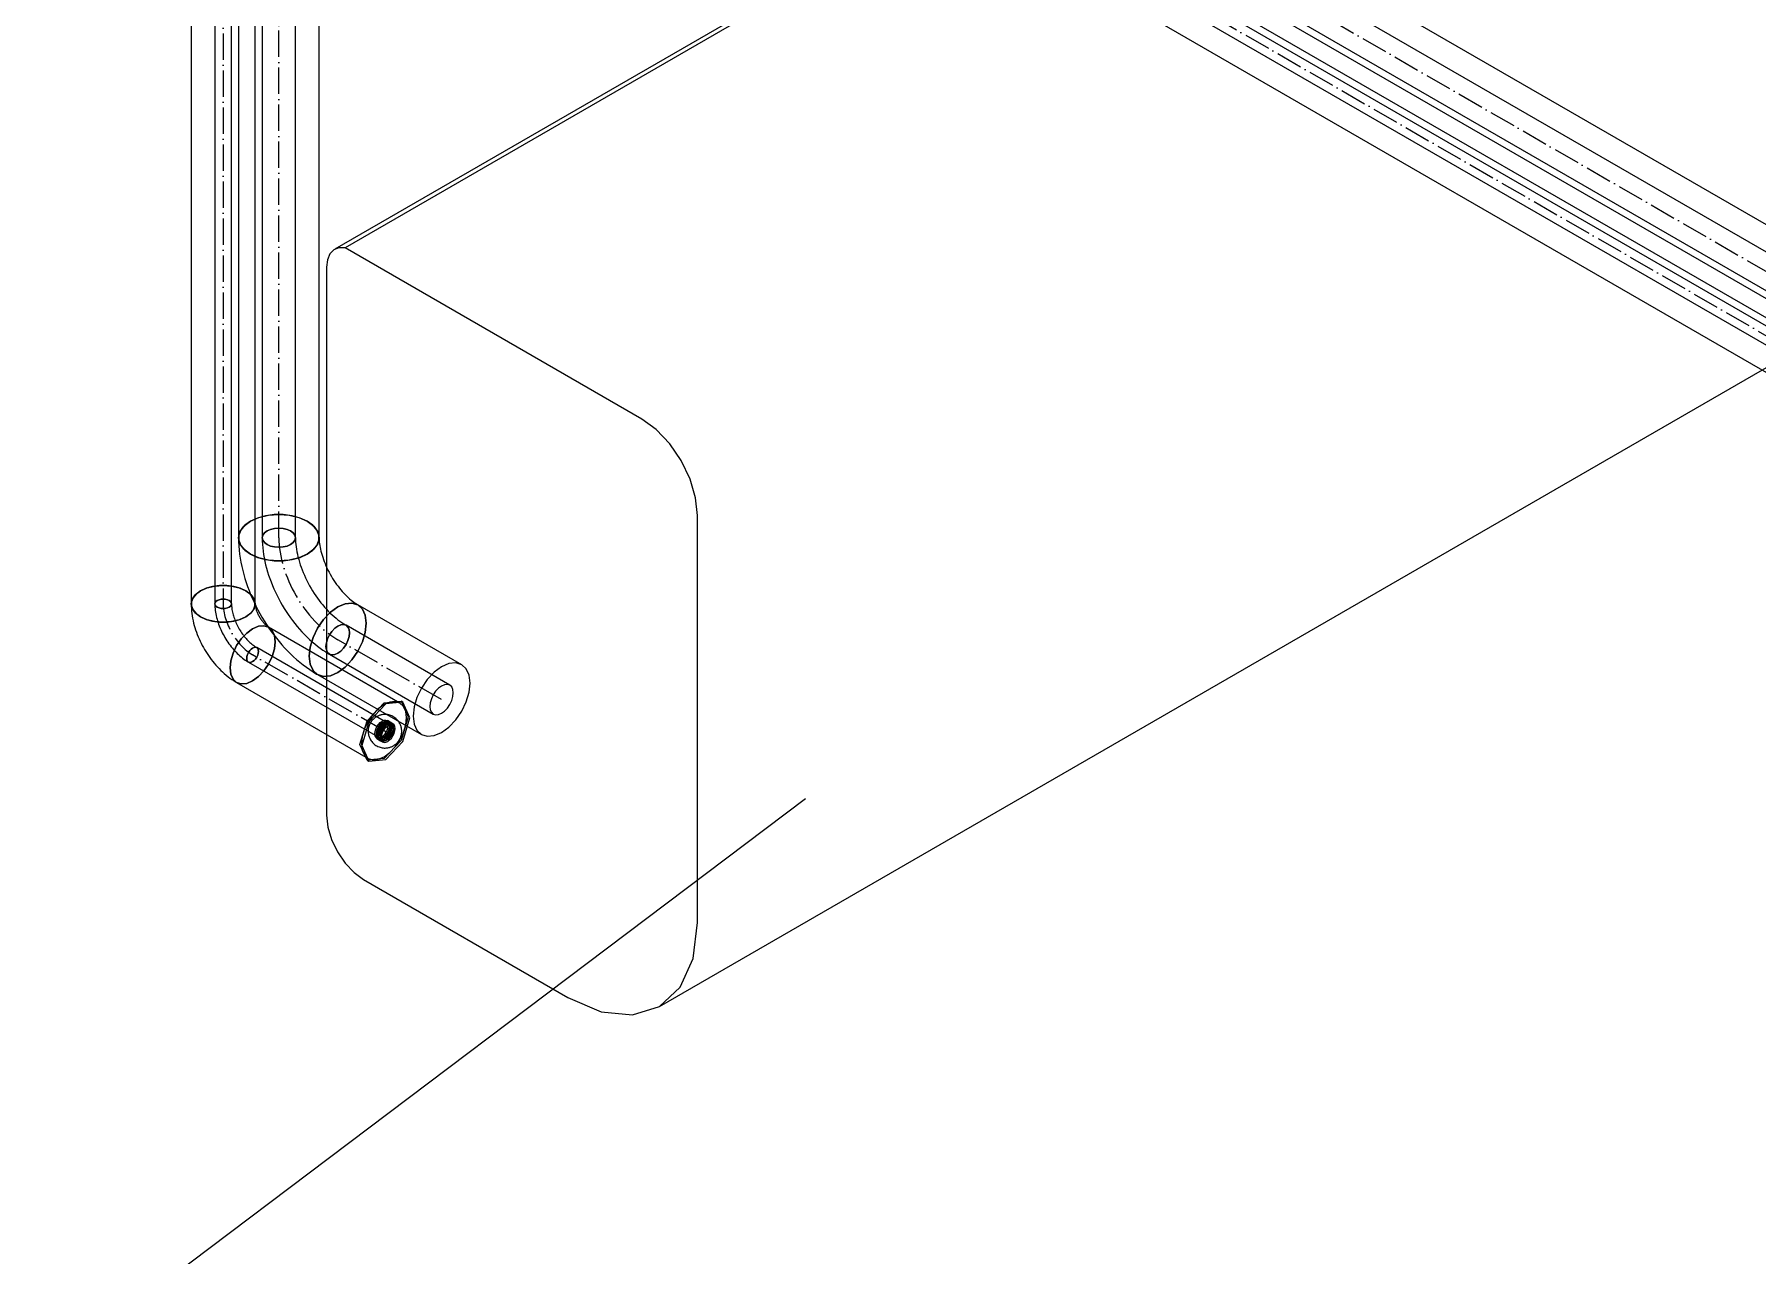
# Model space of a CAD drawing. Header units: millimetres. Extents: x -88595 to 880822, y -1054509 to -148035.
# Drawn here: x 374782 to 375439, y -313975 to -313509 of the extents above; entities that cross this region are included whole.
import ezdxf

# ---------------------------------------------------------------- set-up
doc = ezdxf.new("R2010")
doc.units = ezdxf.units.MM
doc.linetypes.add('$12$ADSK_Осевая', pattern=[14, 10, -2, 0, -2])
doc.linetypes.add('$13$ADSK_Осевая', pattern=[14, 10, -2, 0, -2])
for name, color, linetype, lineweight in [('Изоляция', 7, 'Continuous', 18), ('Марки', 7, 'Continuous', 20), ('Оборудование', 7, 'Continuous', 18), ('Трубопровод', 7, 'Continuous', 18), ('Трубопроводы', 7, 'Continuous', 18)]:
    doc.layers.add(name, color=color, linetype=linetype, lineweight=lineweight)

# ---------------------------------------------------------------- blocks, each defined once
blk = doc.blocks.new('$0$ADSK_Настенный внутренний блок кондиционера1 - 1U18TL5FRA-A-3267659-В_ОВ3_3')
at = {"layer": 'Оборудование'}
for p, q in [((12942.87, 14732.38), (12331.22, 14379.25)), ((12938.91, 14731.78), (12327.26, 14378.65)), ((12451.08, 14090.01), (13062.72, 14443.14)), ((12444.36, 14313.93), (12331.22, 14379.25)), ((12324.15, 14371.78), (12324.15, 14162.88)), ((12465.57, 14122.05), (12465.57, 14277.18)), ((12338.29, 14138.38), (12416.08, 14093.47))]:
    blk.add_line(p, q, dxfattribs=at)
for points in [[(12331.22, 14379.25, 0), (12328.89, 14379.25, 0), (12326.92, 14378.43, 0), (12325.41, 14376.84, 0), (12324.47, 14374.58, 0), (12324.15, 14371.78, 0)], [(12465.57, 14277.18, 0), (12464.85, 14283.94, 0), (12462.73, 14291.07, 0), (12459.36, 14298.09, 0), (12454.97, 14304.52, 0), (12449.85, 14309.92, 0), (12444.36, 14313.93, 0)], [(12324.15, 14162.88, 0), (12324.63, 14158.37, 0), (12326.05, 14153.62, 0), (12328.29, 14148.94, 0), (12331.22, 14144.65, 0), (12334.63, 14141.05, 0), (12338.29, 14138.38, 0)], [(12416.08, 14093.47, 0), (12428.89, 14088.02, 0), (12440.82, 14086.84, 0), (12451.08, 14090.01, 0), (12458.94, 14097.3, 0), (12463.89, 14108.23, 0), (12465.57, 14122.05, 0)]]:
    blk.add_polyline3d(points, dxfattribs=at)
blk = doc.blocks.new('$0$ADSK_МедьПайка_Отвод-гнутая труба - Отвод _гнутая труба_-V76-В_ОВ3_3')
at = {"layer": 'Трубопроводы', "color": 134, "true_color": 0x00a6a6}
for points in [[(12310.47, 14266.1, 0), (12311.47, 14266.86, 0), (12312.11, 14267.75, 0), (12312.33, 14268.7, 0), (12312.11, 14269.64, 0), (12311.47, 14270.53, 0), (12310.47, 14271.29, 0), (12309.15, 14271.87, 0), (12307.62, 14272.24, 0), (12305.98, 14272.36, 0), (12304.33, 14272.24, 0), (12302.8, 14271.87, 0), (12301.49, 14271.29, 0)], [(12301.49, 14271.29, 0), (12300.48, 14270.53, 0), (12299.84, 14269.64, 0), (12299.63, 14268.7, 0), (12299.84, 14267.75, 0), (12300.48, 14266.86, 0), (12301.49, 14266.1, 0), (12302.8, 14265.52, 0), (12304.33, 14265.15, 0), (12305.98, 14265.03, 0), (12307.62, 14265.15, 0), (12309.15, 14265.52, 0), (12310.47, 14266.1, 0)], [(12299.63, 14268.7, 0), (12299.65, 14267.43, 0), (12299.71, 14266.16, 0), (12299.82, 14264.88, 0), (12299.96, 14263.59, 0), (12300.15, 14262.29, 0), (12300.38, 14260.98, 0), (12300.65, 14259.68, 0), (12300.95, 14258.36, 0), (12301.29, 14257.05, 0), (12301.67, 14255.74, 0), (12302.08, 14254.43, 0), (12302.53, 14253.12, 0), (12303.02, 14251.82, 0), (12303.54, 14250.52, 0), (12304.09, 14249.23, 0), (12304.67, 14247.95, 0), (12305.29, 14246.68, 0), (12305.93, 14245.42, 0), (12306.61, 14244.18, 0), (12307.31, 14242.95, 0), (12308.04, 14241.73, 0), (12308.8, 14240.54, 0), (12309.59, 14239.37, 0), (12310.4, 14238.21, 0), (12311.24, 14237.09, 0), (12312.09, 14235.98, 0), (12312.98, 14234.9, 0), (12313.88, 14233.85, 0), (12314.8, 14232.83, 0), (12315.74, 14231.84, 0), (12316.7, 14230.88, 0), (12317.68, 14229.95, 0), (12318.68, 14229.05, 0), (12319.69, 14228.2, 0), (12320.72, 14227.37, 0), (12321.76, 14226.59, 0), (12322.81, 14225.85, 0), (12323.88, 14225.14, 0), (12324.96, 14224.48, 0), (12325.25, 14224.31, 0)], [(12312.33, 14268.7, 0), (12312.34, 14267.86, 0), (12312.38, 14267.01, 0), (12312.46, 14266.12, 0), (12312.56, 14265.21, 0), (12312.69, 14264.29, 0), (12312.86, 14263.34, 0), (12313.05, 14262.38, 0), (12313.28, 14261.4, 0), (12313.54, 14260.41, 0), (12313.83, 14259.41, 0), (12314.14, 14258.41, 0), (12314.49, 14257.4, 0), (12314.87, 14256.39, 0), (12315.27, 14255.37, 0), (12315.71, 14254.36, 0), (12316.17, 14253.35, 0), (12316.65, 14252.35, 0), (12317.16, 14251.35, 0), (12317.7, 14250.36, 0), (12318.26, 14249.39, 0), (12318.84, 14248.43, 0), (12319.44, 14247.48, 0), (12320.06, 14246.56, 0), (12320.7, 14245.65, 0), (12321.36, 14244.76, 0), (12322.03, 14243.9, 0), (12322.71, 14243.06, 0), (12323.41, 14242.24, 0), (12324.12, 14241.46, 0), (12324.84, 14240.7, 0), (12325.56, 14239.97, 0), (12326.3, 14239.28, 0), (12327.03, 14238.62, 0), (12327.77, 14238, 0), (12328.5, 14237.41, 0), (12329.24, 14236.85, 0), (12329.97, 14236.34, 0), (12330.69, 14235.86, 0), (12331.41, 14235.42, 0), (12331.6, 14235.31, 0)], [(12328.43, 14234.99, 0), (12327.26, 14234.15, 0), (12326.18, 14233, 0), (12325.25, 14231.64, 0), (12324.54, 14230.16, 0), (12324.09, 14228.65, 0), (12323.94, 14227.22, 0), (12324.09, 14225.96, 0), (12324.54, 14224.97, 0), (12325.25, 14224.31, 0), (12326.18, 14224.02, 0), (12327.26, 14224.13, 0), (12328.43, 14224.62, 0)], [(12328.43, 14224.62, 0), (12329.59, 14225.47, 0), (12330.67, 14226.62, 0), (12331.6, 14227.98, 0), (12332.31, 14229.46, 0), (12332.76, 14230.97, 0), (12332.92, 14232.4, 0), (12332.76, 14233.66, 0), (12332.31, 14234.65, 0), (12331.6, 14235.31, 0), (12330.67, 14235.6, 0), (12329.59, 14235.49, 0), (12328.43, 14234.99, 0)]]:
    blk.add_polyline3d(points, dxfattribs=at)
blk = doc.blocks.new('$0$ADSK_МедьПайка_Отвод-гнутая труба - Отвод _гнутая труба_-94627-В_ОВ3_3')
at = {"layer": 'Трубопроводы', "color": 190, "true_color": 0x8000ff}
for points in [[(12282.52, 14244.78, 0), (12282.01, 14244.4, 0), (12281.7, 14243.96, 0), (12281.59, 14243.49, 0), (12281.7, 14243.01, 0), (12282.01, 14242.57, 0), (12282.52, 14242.19, 0), (12283.17, 14241.9, 0), (12283.94, 14241.72, 0), (12284.76, 14241.65, 0), (12285.58, 14241.72, 0), (12286.35, 14241.9, 0), (12287.01, 14242.19, 0)], [(12281.59, 14243.49, 0), (12281.6, 14242.85, 0), (12281.63, 14242.22, 0), (12281.68, 14241.58, 0), (12281.76, 14240.93, 0), (12281.85, 14240.28, 0), (12281.96, 14239.63, 0), (12282.1, 14238.98, 0), (12282.25, 14238.32, 0), (12282.42, 14237.66, 0), (12282.61, 14237.01, 0), (12282.82, 14236.35, 0), (12283.04, 14235.7, 0), (12283.28, 14235.05, 0), (12283.54, 14234.4, 0), (12283.82, 14233.75, 0), (12284.11, 14233.11, 0), (12284.42, 14232.48, 0), (12284.74, 14231.85, 0), (12285.08, 14231.23, 0), (12285.43, 14230.61, 0), (12285.8, 14230.01, 0), (12286.18, 14229.41, 0), (12286.57, 14228.82, 0), (12286.98, 14228.25, 0), (12287.39, 14227.68, 0), (12287.82, 14227.13, 0), (12288.26, 14226.59, 0), (12288.71, 14226.06, 0), (12289.18, 14225.55, 0), (12289.65, 14225.06, 0), (12290.13, 14224.58, 0), (12290.62, 14224.11, 0), (12291.11, 14223.67, 0), (12291.62, 14223.24, 0), (12292.13, 14222.83, 0), (12292.65, 14222.43, 0), (12293.18, 14222.06, 0), (12293.71, 14221.71, 0), (12294.25, 14221.38, 0), (12294.4, 14221.29, 0)], [(12287.01, 14242.19, 0), (12287.51, 14242.57, 0), (12287.83, 14243.01, 0), (12287.94, 14243.49, 0), (12287.83, 14243.96, 0), (12287.51, 14244.4, 0), (12287.01, 14244.78, 0), (12286.35, 14245.07, 0), (12285.58, 14245.26, 0), (12284.76, 14245.32, 0), (12283.94, 14245.26, 0), (12283.17, 14245.07, 0), (12282.52, 14244.78, 0)], [(12287.94, 14243.49, 0), (12287.94, 14243.07, 0), (12287.97, 14242.64, 0), (12288, 14242.2, 0), (12288.05, 14241.75, 0), (12288.12, 14241.28, 0), (12288.2, 14240.81, 0), (12288.3, 14240.33, 0), (12288.42, 14239.84, 0), (12288.54, 14239.34, 0), (12288.69, 14238.85, 0), (12288.85, 14238.34, 0), (12289.02, 14237.84, 0), (12289.21, 14237.33, 0), (12289.41, 14236.82, 0), (12289.63, 14236.32, 0), (12289.86, 14235.81, 0), (12290.1, 14235.31, 0), (12290.36, 14234.81, 0), (12290.62, 14234.32, 0), (12290.9, 14233.83, 0), (12291.19, 14233.35, 0), (12291.49, 14232.88, 0), (12291.8, 14232.42, 0), (12292.12, 14231.96, 0), (12292.45, 14231.52, 0), (12292.79, 14231.09, 0), (12293.13, 14230.67, 0), (12293.48, 14230.26, 0), (12293.84, 14229.87, 0), (12294.19, 14229.49, 0), (12294.56, 14229.13, 0), (12294.92, 14228.78, 0), (12295.29, 14228.45, 0), (12295.66, 14228.14, 0), (12296.03, 14227.84, 0), (12296.39, 14227.56, 0), (12296.76, 14227.31, 0), (12297.12, 14227.07, 0), (12297.48, 14226.85, 0), (12297.58, 14226.79, 0)], [(12295.99, 14226.64, 0), (12295.41, 14226.21, 0), (12294.87, 14225.64, 0), (12294.4, 14224.96, 0), (12294.04, 14224.22, 0), (12293.82, 14223.46, 0), (12293.74, 14222.75, 0), (12293.82, 14222.12, 0), (12294.04, 14221.62, 0), (12294.4, 14221.29, 0), (12294.87, 14221.15, 0), (12295.41, 14221.2, 0), (12295.99, 14221.45, 0)], [(12295.99, 14221.45, 0), (12296.57, 14221.87, 0), (12297.11, 14222.45, 0), (12297.58, 14223.13, 0), (12297.93, 14223.87, 0), (12298.16, 14224.62, 0), (12298.23, 14225.34, 0), (12298.16, 14225.97, 0), (12297.93, 14226.46, 0), (12297.58, 14226.79, 0), (12297.11, 14226.94, 0), (12296.57, 14226.88, 0), (12295.99, 14226.64, 0)]]:
    blk.add_polyline3d(points, dxfattribs=at)
blk = doc.blocks.new('$0$ADSK_МедьПайка_Муфта редукционная - Муфта редукционная медная под пайку-3259995-В_ОВ3_3')
at = {"layer": 'Трубопроводы', "color": 190, "true_color": 0x8000ff}
for p, q in [((-18052.45, 13262.98), (-18053.16, 13263.39)), ((-18052.05, 13263.68), (-18052.76, 13264.08)), ((-18051.37, 13263.31), (-18052.08, 13263.7)), ((-18051.02, 13262.19), (-18051.73, 13262.6)), ((-18050.62, 13262.88), (-18051.33, 13263.29)), ((-18056.73, 13257.2), (-18056.02, 13256.79)), ((-18056.33, 13257.89), (-18055.62, 13257.48)), ((-18056.06, 13256.81), (-18055.36, 13256.38)), ((-18055.33, 13256.36), (-18054.62, 13255.95)), ((-18054.93, 13257.05), (-18054.22, 13256.65)), ((-18053.33, 13259.83), (-18054.04, 13260.23))]:
    blk.add_line(p, q, dxfattribs=at)
for points in [[(-18047.28, 13260.03, 0), (-18047.29, 13260.26, 0), (-18047.3, 13260.49, 0), (-18047.32, 13260.74, 0), (-18047.36, 13260.99, 0), (-18047.4, 13261.26, 0), (-18047.46, 13261.53, 0), (-18047.54, 13261.82, 0), (-18047.63, 13262.11, 0), (-18047.74, 13262.41, 0), (-18047.88, 13262.73, 0), (-18048.04, 13263.04, 0), (-18048.22, 13263.36, 0), (-18048.43, 13263.68, 0), (-18048.66, 13264, 0), (-18048.93, 13264.31, 0), (-18049.22, 13264.62, 0), (-18049.54, 13264.91, 0), (-18049.88, 13265.18, 0), (-18050.24, 13265.43, 0), (-18050.62, 13265.65, 0), (-18051.02, 13265.85, 0), (-18051.42, 13266.02, 0), (-18051.83, 13266.16, 0), (-18052.24, 13266.27, 0), (-18052.65, 13266.35, 0), (-18053.04, 13266.4, 0), (-18053.43, 13266.42, 0), (-18053.8, 13266.43, 0), (-18054.16, 13266.41, 0), (-18054.5, 13266.38, 0), (-18054.82, 13266.33, 0), (-18055.13, 13266.26, 0), (-18055.42, 13266.19, 0), (-18055.69, 13266.11, 0), (-18055.95, 13266.02, 0), (-18056.19, 13265.92, 0), (-18056.42, 13265.82, 0), (-18056.63, 13265.71, 0), (-18056.83, 13265.6, 0), (-18057.02, 13265.49, 0), (-18057.2, 13265.38, 0), (-18057.37, 13265.26, 0), (-18057.53, 13265.15, 0), (-18057.68, 13265.03, 0), (-18057.82, 13264.91, 0), (-18057.95, 13264.8, 0), (-18058.08, 13264.68, 0), (-18058.2, 13264.56, 0), (-18058.32, 13264.44, 0), (-18058.43, 13264.32, 0), (-18058.54, 13264.2, 0), (-18058.64, 13264.08, 0), (-18058.73, 13263.96, 0), (-18058.82, 13263.84, 0), (-18058.91, 13263.72, 0), (-18059, 13263.6, 0), (-18059.08, 13263.47, 0), (-18059.16, 13263.35, 0), (-18059.23, 13263.22, 0), (-18059.31, 13263.09, 0), (-18059.37, 13262.96, 0), (-18059.44, 13262.82, 0), (-18059.5, 13262.69, 0), (-18059.57, 13262.55, 0), (-18059.62, 13262.41, 0), (-18059.68, 13262.27, 0), (-18059.73, 13262.12, 0), (-18059.78, 13261.97, 0), (-18059.83, 13261.81, 0), (-18059.88, 13261.65, 0), (-18059.92, 13261.48, 0), (-18059.95, 13261.31, 0), (-18059.99, 13261.14, 0), (-18060.02, 13260.95, 0), (-18060.04, 13260.76, 0), (-18060.06, 13260.57, 0), (-18060.07, 13260.36, 0), (-18060.08, 13260.15, 0), (-18060.08, 13260.03, 0)], [(-18057.55, 13259.02, 0), (-18057.46, 13259.91, 0), (-18057.18, 13260.86, 0), (-18056.73, 13261.79, 0), (-18056.15, 13262.64, 0), (-18055.47, 13263.36, 0), (-18054.74, 13263.89, 0), (-18054.02, 13264.2, 0), (-18053.34, 13264.26, 0), (-18052.76, 13264.08, 0), (-18052.31, 13263.67, 0), (-18052.03, 13263.05, 0), (-18051.93, 13262.27, 0)], [(-18051.93, 13262.27, 0), (-18052.03, 13261.37, 0), (-18052.31, 13260.42, 0), (-18052.76, 13259.49, 0), (-18053.34, 13258.64, 0), (-18054.02, 13257.93, 0), (-18054.74, 13257.4, 0), (-18055.47, 13257.09, 0), (-18056.15, 13257.02, 0), (-18056.73, 13257.2, 0), (-18057.18, 13257.61, 0), (-18057.46, 13258.23, 0), (-18057.55, 13259.02, 0)], [(-18052.5, 13261.94, 0), (-18052.58, 13262.57, 0), (-18052.8, 13263.06, 0), (-18053.16, 13263.39, 0), (-18053.62, 13263.54, 0), (-18054.16, 13263.48, 0), (-18054.74, 13263.23, 0), (-18055.33, 13262.81, 0), (-18055.87, 13262.24, 0), (-18056.33, 13261.56, 0), (-18056.69, 13260.82, 0), (-18056.91, 13260.06, 0), (-18056.99, 13259.35, 0)], [(-18056.99, 13259.35, 0), (-18056.91, 13258.72, 0), (-18056.69, 13258.22, 0), (-18056.33, 13257.89, 0), (-18055.87, 13257.75, 0), (-18055.33, 13257.8, 0), (-18054.74, 13258.05, 0), (-18054.16, 13258.47, 0), (-18053.62, 13259.05, 0), (-18053.16, 13259.73, 0), (-18052.8, 13260.47, 0), (-18052.58, 13261.22, 0), (-18052.5, 13261.94, 0)], [(-18056.85, 13258.61, 0), (-18056.75, 13259.51, 0), (-18056.47, 13260.45, 0), (-18056.02, 13261.38, 0), (-18055.44, 13262.23, 0), (-18054.76, 13262.95, 0), (-18054.04, 13263.48, 0), (-18053.31, 13263.79, 0), (-18052.63, 13263.86, 0), (-18052.05, 13263.68, 0), (-18051.6, 13263.26, 0), (-18051.32, 13262.64, 0), (-18051.23, 13261.86, 0)], [(-18051.23, 13261.86, 0), (-18051.32, 13262.64, 0), (-18051.6, 13263.26, 0), (-18052.05, 13263.68, 0), (-18052.63, 13263.86, 0), (-18053.31, 13263.79, 0), (-18054.04, 13263.48, 0), (-18054.76, 13262.95, 0), (-18055.44, 13262.23, 0), (-18056.02, 13261.38, 0), (-18056.47, 13260.45, 0), (-18056.75, 13259.51, 0), (-18056.85, 13258.61, 0)], [(-18051.23, 13261.86, 0), (-18051.32, 13260.96, 0), (-18051.6, 13260.02, 0), (-18052.05, 13259.09, 0), (-18052.63, 13258.23, 0), (-18053.31, 13257.52, 0), (-18054.04, 13256.99, 0), (-18054.76, 13256.68, 0), (-18055.44, 13256.61, 0), (-18056.02, 13256.79, 0), (-18056.47, 13257.21, 0), (-18056.75, 13257.83, 0), (-18056.85, 13258.61, 0)], [(-18056.85, 13258.61, 0), (-18056.75, 13257.83, 0), (-18056.47, 13257.21, 0), (-18056.02, 13256.79, 0), (-18055.44, 13256.61, 0), (-18054.76, 13256.68, 0), (-18054.04, 13256.99, 0), (-18053.31, 13257.52, 0), (-18052.63, 13258.23, 0), (-18052.05, 13259.09, 0), (-18051.6, 13260.02, 0), (-18051.32, 13260.96, 0), (-18051.23, 13261.86, 0)], [(-18056.28, 13258.94, 0), (-18056.21, 13259.65, 0), (-18055.98, 13260.41, 0), (-18055.62, 13261.15, 0), (-18055.16, 13261.83, 0), (-18054.62, 13262.4, 0), (-18054.04, 13262.83, 0), (-18053.46, 13263.07, 0), (-18052.91, 13263.13, 0), (-18052.45, 13262.98, 0), (-18052.09, 13262.65, 0), (-18051.87, 13262.16, 0), (-18051.79, 13261.53, 0)], [(-18051.79, 13261.53, 0), (-18051.87, 13260.82, 0), (-18052.09, 13260.06, 0), (-18052.45, 13259.32, 0), (-18052.91, 13258.64, 0), (-18053.46, 13258.07, 0), (-18054.04, 13257.64, 0), (-18054.62, 13257.39, 0), (-18055.16, 13257.34, 0), (-18055.62, 13257.48, 0), (-18055.98, 13257.82, 0), (-18056.21, 13258.31, 0), (-18056.28, 13258.94, 0)], [(-18050.5, 13261.46, 0), (-18050.6, 13262.25, 0), (-18050.88, 13262.87, 0), (-18051.33, 13263.29, 0), (-18051.92, 13263.47, 0), (-18052.6, 13263.4, 0), (-18053.33, 13263.09, 0), (-18054.06, 13262.56, 0), (-18054.74, 13261.84, 0), (-18055.33, 13260.98, 0), (-18055.78, 13260.04, 0), (-18056.06, 13259.09, 0), (-18056.16, 13258.19, 0)], [(-18056.16, 13258.19, 0), (-18056.06, 13259.09, 0), (-18055.78, 13260.04, 0), (-18055.33, 13260.98, 0), (-18054.74, 13261.84, 0), (-18054.06, 13262.56, 0), (-18053.33, 13263.09, 0), (-18052.6, 13263.4, 0), (-18051.92, 13263.47, 0), (-18051.33, 13263.29, 0), (-18050.88, 13262.87, 0), (-18050.6, 13262.25, 0), (-18050.5, 13261.46, 0)], [(-18056.16, 13258.19, 0), (-18056.06, 13257.4, 0), (-18055.78, 13256.78, 0), (-18055.33, 13256.36, 0), (-18054.74, 13256.18, 0), (-18054.06, 13256.25, 0), (-18053.33, 13256.56, 0), (-18052.6, 13257.09, 0), (-18051.92, 13257.81, 0), (-18051.33, 13258.67, 0), (-18050.88, 13259.61, 0), (-18050.6, 13260.56, 0), (-18050.5, 13261.46, 0)], [(-18050.5, 13261.46, 0), (-18050.6, 13260.56, 0), (-18050.88, 13259.61, 0), (-18051.33, 13258.67, 0), (-18051.92, 13257.81, 0), (-18052.6, 13257.09, 0), (-18053.33, 13256.56, 0), (-18054.06, 13256.25, 0), (-18054.74, 13256.18, 0), (-18055.33, 13256.36, 0), (-18055.78, 13256.78, 0), (-18056.06, 13257.4, 0), (-18056.16, 13258.19, 0)], [(-18051.07, 13261.13, 0), (-18051.14, 13261.76, 0), (-18051.37, 13262.26, 0), (-18051.73, 13262.6, 0), (-18052.2, 13262.74, 0), (-18052.74, 13262.69, 0), (-18053.33, 13262.44, 0), (-18053.92, 13262.01, 0), (-18054.46, 13261.44, 0), (-18054.93, 13260.75, 0), (-18055.29, 13260, 0), (-18055.52, 13259.24, 0), (-18055.59, 13258.52, 0)], [(-18055.59, 13258.52, 0), (-18055.52, 13257.89, 0), (-18055.29, 13257.39, 0), (-18054.93, 13257.05, 0), (-18054.46, 13256.91, 0), (-18053.92, 13256.96, 0), (-18053.33, 13257.21, 0), (-18052.74, 13257.64, 0), (-18052.2, 13258.22, 0), (-18051.73, 13258.9, 0), (-18051.37, 13259.65, 0), (-18051.14, 13260.41, 0), (-18051.07, 13261.13, 0)], [(-18049.79, 13261.05, 0), (-18049.89, 13261.84, 0), (-18050.17, 13262.46, 0), (-18050.62, 13262.88, 0), (-18051.21, 13263.06, 0), (-18051.89, 13262.99, 0), (-18052.62, 13262.68, 0), (-18053.35, 13262.15, 0), (-18054.04, 13261.43, 0), (-18054.62, 13260.57, 0), (-18055.07, 13259.64, 0), (-18055.35, 13258.69, 0), (-18055.45, 13257.78, 0)], [(-18055.45, 13257.78, 0), (-18055.35, 13256.99, 0), (-18055.07, 13256.37, 0), (-18054.62, 13255.95, 0), (-18054.04, 13255.77, 0), (-18053.35, 13255.84, 0), (-18052.62, 13256.15, 0), (-18051.89, 13256.69, 0), (-18051.21, 13257.41, 0), (-18050.62, 13258.26, 0), (-18050.17, 13259.2, 0), (-18049.89, 13260.15, 0), (-18049.79, 13261.05, 0)], [(-18054.89, 13258.11, 0), (-18054.81, 13258.83, 0), (-18054.58, 13259.59, 0), (-18054.22, 13260.34, 0), (-18053.75, 13261.03, 0), (-18053.21, 13261.6, 0), (-18052.62, 13262.03, 0), (-18052.04, 13262.28, 0), (-18051.49, 13262.33, 0), (-18051.02, 13262.19, 0), (-18050.66, 13261.86, 0), (-18050.44, 13261.36, 0), (-18050.36, 13260.72, 0)], [(-18060.08, 13260.03, 0), (-18060.08, 13259.8, 0), (-18060.07, 13259.57, 0), (-18060.04, 13259.32, 0), (-18060.01, 13259.07, 0), (-18059.96, 13258.8, 0), (-18059.9, 13258.53, 0), (-18059.83, 13258.24, 0), (-18059.74, 13257.95, 0), (-18059.62, 13257.65, 0), (-18059.49, 13257.33, 0), (-18059.33, 13257.02, 0), (-18059.15, 13256.7, 0), (-18058.94, 13256.38, 0), (-18058.7, 13256.06, 0), (-18058.44, 13255.75, 0), (-18058.15, 13255.44, 0), (-18057.83, 13255.15, 0), (-18057.49, 13254.88, 0), (-18057.12, 13254.63, 0), (-18056.74, 13254.41, 0), (-18056.35, 13254.21, 0), (-18055.94, 13254.04, 0), (-18055.53, 13253.9, 0), (-18055.12, 13253.79, 0), (-18054.72, 13253.71, 0), (-18054.32, 13253.66, 0), (-18053.94, 13253.63, 0), (-18053.57, 13253.63, 0), (-18053.21, 13253.65, 0), (-18052.87, 13253.68, 0), (-18052.54, 13253.73, 0), (-18052.24, 13253.8, 0), (-18051.95, 13253.87, 0), (-18051.68, 13253.95, 0), (-18051.42, 13254.04, 0), (-18051.18, 13254.14, 0), (-18050.95, 13254.24, 0), (-18050.74, 13254.35, 0), (-18050.54, 13254.46, 0), (-18050.35, 13254.57, 0), (-18050.17, 13254.68, 0), (-18050, 13254.8, 0), (-18049.84, 13254.91, 0), (-18049.69, 13255.03, 0), (-18049.55, 13255.15, 0), (-18049.41, 13255.26, 0), (-18049.28, 13255.38, 0), (-18049.16, 13255.5, 0), (-18049.05, 13255.62, 0), (-18048.94, 13255.74, 0), (-18048.83, 13255.86, 0), (-18048.73, 13255.98, 0), (-18048.63, 13256.1, 0), (-18048.54, 13256.22, 0), (-18048.45, 13256.34, 0), (-18048.37, 13256.46, 0), (-18048.29, 13256.59, 0), (-18048.21, 13256.71, 0), (-18048.13, 13256.84, 0), (-18048.06, 13256.97, 0), (-18047.99, 13257.1, 0), (-18047.93, 13257.24, 0), (-18047.86, 13257.37, 0), (-18047.8, 13257.51, 0), (-18047.74, 13257.65, 0), (-18047.69, 13257.79, 0), (-18047.63, 13257.94, 0), (-18047.58, 13258.09, 0), (-18047.54, 13258.25, 0), (-18047.49, 13258.41, 0), (-18047.45, 13258.58, 0), (-18047.41, 13258.75, 0), (-18047.38, 13258.92, 0), (-18047.35, 13259.11, 0), (-18047.33, 13259.3, 0), (-18047.31, 13259.49, 0), (-18047.29, 13259.7, 0), (-18047.28, 13259.91, 0), (-18047.28, 13260.03, 0)], [(-18050.36, 13260.72, 0), (-18050.44, 13260, 0), (-18050.66, 13259.24, 0), (-18051.02, 13258.49, 0), (-18051.49, 13257.81, 0), (-18052.04, 13257.23, 0), (-18052.62, 13256.8, 0), (-18053.21, 13256.56, 0), (-18053.75, 13256.5, 0), (-18054.22, 13256.65, 0), (-18054.58, 13256.98, 0), (-18054.81, 13257.48, 0), (-18054.89, 13258.11, 0)]]:
    blk.add_polyline3d(points, dxfattribs=at)

msp = doc.modelspace()

# ---------------------------------------------------------------- linework, layer by layer
at = {"layer": 'Изоляция', "color": 134, "true_color": 0x00a6a6}
for p, q in [((377163.78, -314575.45), (374905.56, -313271.67)), ((374860.09, -313297.92), (374860.09, -313700.87)), ((374890.21, -313298.26), (377148.43, -314602.04)), ((374890.79, -313700.87), (374890.79, -313297.92)), ((374945.13, -313749.3), (374905.56, -313726.46)), ((374890.21, -313753.04), (374929.78, -313775.89))]:
    msp.add_line(p, q, dxfattribs=at)
at = {"layer": 'Изоляция', "color": 190, "true_color": 0x8000ff}
for p, q in [((377237.75, -314646.32), (374871.54, -313280.19)), ((374842.05, -313297.21), (374842.05, -313726.07)), ((374866.4, -313726.07), (374866.4, -313297.21)), ((374859.36, -313301.27), (377225.58, -314667.41)), ((374921.62, -313763.89), (374871.54, -313734.97)), ((374859.36, -313756.06), (374909.45, -313784.98)), ((374922.73, -313763.61), (374922.02, -313763.2)), ((374909.05, -313785.67), (374909.75, -313786.08))]:
    msp.add_line(p, q, dxfattribs=at)
at = {"layer": 'Изоляция', "color": 134, "true_color": 0x00a6a6}
for points in [[(374864.58, -313694.6, 0), (374867.76, -313693.19, 0), (374871.46, -313692.3, 0), (374875.44, -313692, 0), (374879.41, -313692.3, 0), (374883.11, -313693.19, 0), (374886.29, -313694.6, 0)], [(374886.29, -313694.6, 0), (374883.6, -313693.36, 0), (374880.5, -313692.5, 0), (374877.15, -313692.06, 0), (374873.72, -313692.06, 0), (374870.36, -313692.5, 0), (374867.27, -313693.36, 0), (374864.58, -313694.6, 0)], [(374864.58, -313707.13, 0), (374862.14, -313705.3, 0), (374860.61, -313703.16, 0), (374860.09, -313700.87, 0), (374860.61, -313698.57, 0), (374862.14, -313696.43, 0), (374864.58, -313694.6, 0)], [(374864.58, -313694.6, 0), (374862.44, -313696.15, 0), (374860.95, -313697.94, 0), (374860.18, -313699.87, 0), (374860.18, -313701.86, 0), (374860.95, -313703.79, 0), (374862.44, -313705.58, 0), (374864.58, -313707.13, 0)], [(374886.29, -313694.6, 0), (374888.73, -313696.43, 0), (374890.26, -313698.57, 0), (374890.79, -313700.87, 0), (374890.26, -313703.16, 0), (374888.73, -313705.3, 0), (374886.29, -313707.13, 0)], [(374886.29, -313707.13, 0), (374888.44, -313705.58, 0), (374889.93, -313703.79, 0), (374890.69, -313701.86, 0), (374890.69, -313699.87, 0), (374889.92, -313697.94, 0), (374888.43, -313696.15, 0), (374886.29, -313694.6, 0)], [(374860.09, -313700.87, 0), (374860.11, -313702.43, 0), (374860.19, -313704, 0), (374860.32, -313705.57, 0), (374860.5, -313707.13, 0), (374860.73, -313708.69, 0), (374861, -313710.25, 0), (374861.31, -313711.8, 0), (374861.67, -313713.35, 0), (374862.07, -313714.89, 0), (374862.52, -313716.42, 0), (374863, -313717.95, 0), (374863.52, -313719.47, 0), (374864.08, -313720.98, 0), (374864.68, -313722.48, 0), (374865.32, -313723.97, 0), (374865.99, -313725.44, 0), (374866.69, -313726.9, 0), (374867.44, -313728.34, 0), (374868.21, -313729.77, 0), (374869.02, -313731.18, 0), (374869.86, -313732.57, 0), (374870.73, -313733.94, 0), (374871.63, -313735.29, 0), (374872.56, -313736.61, 0), (374873.53, -313737.91, 0), (374874.52, -313739.19, 0), (374875.54, -313740.44, 0), (374876.58, -313741.66, 0), (374877.66, -313742.85, 0), (374878.76, -313744, 0), (374879.89, -313745.13, 0), (374881.04, -313746.23, 0), (374882.22, -313747.29, 0), (374883.43, -313748.31, 0), (374884.66, -313749.29, 0), (374885.92, -313750.24, 0), (374887.2, -313751.15, 0), (374888.51, -313752.01, 0), (374889.85, -313752.83, 0), (374890.21, -313753.04, 0)], [(374890.79, -313700.87, 0), (374890.8, -313701.39, 0), (374890.82, -313701.96, 0), (374890.87, -313702.56, 0), (374890.95, -313703.19, 0), (374891.04, -313703.86, 0), (374891.16, -313704.55, 0), (374891.31, -313705.27, 0), (374891.48, -313706.01, 0), (374891.68, -313706.77, 0), (374891.9, -313707.54, 0), (374892.15, -313708.33, 0), (374892.43, -313709.13, 0), (374892.73, -313709.94, 0), (374893.05, -313710.75, 0), (374893.4, -313711.57, 0), (374893.77, -313712.38, 0), (374894.17, -313713.2, 0), (374894.58, -313714.01, 0), (374895.02, -313714.81, 0), (374895.47, -313715.61, 0), (374895.95, -313716.39, 0), (374896.44, -313717.16, 0), (374896.94, -313717.91, 0), (374897.46, -313718.65, 0), (374897.99, -313719.36, 0), (374898.53, -313720.06, 0), (374899.08, -313720.73, 0), (374899.63, -313721.37, 0), (374900.19, -313721.99, 0), (374900.75, -313722.58, 0), (374901.31, -313723.14, 0), (374901.86, -313723.67, 0), (374902.41, -313724.16, 0), (374902.95, -313724.62, 0), (374903.49, -313725.05, 0), (374904, -313725.44, 0), (374904.51, -313725.79, 0), (374904.99, -313726.11, 0), (374905.44, -313726.39, 0), (374905.56, -313726.46, 0)], [(374886.29, -313707.13, 0), (374883.11, -313708.54, 0), (374879.41, -313709.43, 0), (374875.44, -313709.73, 0), (374871.46, -313709.43, 0), (374867.76, -313708.54, 0), (374864.58, -313707.13, 0)], [(374864.58, -313707.13, 0), (374867.27, -313708.37, 0), (374870.37, -313709.23, 0), (374873.72, -313709.67, 0), (374877.16, -313709.67, 0), (374880.51, -313709.23, 0), (374883.61, -313708.37, 0), (374886.29, -313707.13, 0)], [(374897.89, -313727.22, 0), (374900.7, -313726.02, 0), (374903.31, -313725.76, 0), (374905.56, -313726.46, 0), (374907.29, -313728.06, 0), (374908.37, -313730.45, 0), (374908.74, -313733.48, 0)], [(374908.74, -313733.48, 0), (374908.37, -313730.45, 0), (374907.29, -313728.06, 0), (374905.56, -313726.46, 0), (374903.31, -313725.76, 0), (374900.7, -313726.02, 0), (374897.89, -313727.22, 0)], [(374887.03, -313746.02, 0), (374887.4, -313742.56, 0), (374888.49, -313738.91, 0), (374890.21, -313735.32, 0), (374892.46, -313732.03, 0), (374895.08, -313729.27, 0), (374897.89, -313727.22, 0)], [(374897.89, -313727.22, 0), (374895.08, -313729.27, 0), (374892.46, -313732.03, 0), (374890.21, -313735.32, 0), (374888.49, -313738.91, 0), (374887.4, -313742.56, 0), (374887.03, -313746.02, 0)], [(374908.74, -313733.48, 0), (374908.37, -313736.94, 0), (374907.29, -313740.59, 0), (374905.56, -313744.18, 0), (374903.31, -313747.47, 0), (374900.7, -313750.24, 0), (374897.89, -313752.28, 0)], [(374897.89, -313752.28, 0), (374900.7, -313750.24, 0), (374903.31, -313747.47, 0), (374905.56, -313744.18, 0), (374907.29, -313740.59, 0), (374908.37, -313736.94, 0), (374908.74, -313733.48, 0)], [(374897.89, -313752.28, 0), (374895.08, -313753.48, 0), (374892.46, -313753.74, 0), (374890.21, -313753.04, 0), (374888.49, -313751.44, 0), (374887.4, -313749.05, 0), (374887.03, -313746.02, 0)], [(374887.03, -313746.02, 0), (374887.4, -313749.05, 0), (374888.49, -313751.44, 0), (374890.21, -313753.04, 0), (374892.46, -313753.74, 0), (374895.08, -313753.48, 0), (374897.89, -313752.28, 0)], [(374937.45, -313750.06, 0), (374934.65, -313752.11, 0), (374932.03, -313754.87, 0), (374929.78, -313758.16, 0), (374928.05, -313761.76, 0), (374926.97, -313765.4, 0), (374926.6, -313768.86, 0)], [(374948.31, -313756.33, 0), (374947.94, -313753.3, 0), (374946.85, -313750.9, 0), (374945.13, -313749.3, 0), (374942.88, -313748.61, 0), (374940.26, -313748.87, 0), (374937.45, -313750.06, 0)], [(374937.45, -313775.13, 0), (374940.26, -313773.08, 0), (374942.88, -313770.32, 0), (374945.13, -313767.03, 0), (374946.85, -313763.43, 0), (374947.94, -313759.79, 0), (374948.31, -313756.33, 0)], [(374926.6, -313768.86, 0), (374926.97, -313771.89, 0), (374928.05, -313774.29, 0), (374929.78, -313775.89, 0), (374932.03, -313776.58, 0), (374934.65, -313776.32, 0), (374937.45, -313775.13, 0)]]:
    msp.add_polyline3d(points, dxfattribs=at)
at = {"layer": 'Изоляция', "color": 190, "true_color": 0x8000ff}
for points in [[(374845.61, -313721.1, 0), (374848.14, -313719.99, 0), (374851.07, -313719.28, 0), (374854.22, -313719.05, 0), (374857.38, -313719.28, 0), (374860.31, -313719.99, 0), (374862.83, -313721.1, 0)], [(374862.83, -313721.1, 0), (374860.7, -313720.12, 0), (374858.24, -313719.44, 0), (374855.58, -313719.09, 0), (374852.86, -313719.09, 0), (374850.2, -313719.44, 0), (374847.75, -313720.12, 0), (374845.61, -313721.1, 0)], [(374845.61, -313731.05, 0), (374843.68, -313729.59, 0), (374842.46, -313727.89, 0), (374842.05, -313726.07, 0), (374842.46, -313724.26, 0), (374843.68, -313722.56, 0), (374845.61, -313721.1, 0)], [(374842.05, -313726.07, 0), (374842.06, -313727.01, 0), (374842.11, -313727.94, 0), (374842.19, -313728.87, 0), (374842.29, -313729.78, 0), (374842.42, -313730.7, 0), (374842.58, -313731.6, 0), (374842.76, -313732.5, 0), (374842.97, -313733.39, 0), (374843.2, -313734.28, 0), (374843.46, -313735.16, 0), (374843.73, -313736.03, 0), (374844.03, -313736.89, 0), (374844.35, -313737.75, 0), (374844.69, -313738.6, 0), (374845.05, -313739.44, 0), (374845.43, -313740.28, 0), (374845.83, -313741.1, 0), (374846.24, -313741.91, 0), (374846.68, -313742.72, 0), (374847.14, -313743.51, 0), (374847.61, -313744.3, 0), (374848.1, -313745.07, 0), (374848.61, -313745.83, 0), (374849.14, -313746.58, 0), (374849.68, -313747.32, 0), (374850.24, -313748.04, 0), (374850.82, -313748.75, 0), (374851.42, -313749.44, 0), (374852.03, -313750.12, 0), (374852.66, -313750.78, 0), (374853.31, -313751.43, 0), (374853.97, -313752.06, 0), (374854.66, -313752.67, 0), (374855.36, -313753.27, 0), (374856.07, -313753.84, 0), (374856.81, -313754.4, 0), (374857.57, -313754.93, 0), (374858.35, -313755.44, 0), (374859.14, -313755.93, 0), (374859.36, -313756.06, 0)], [(374845.61, -313721.1, 0), (374843.91, -313722.34, 0), (374842.73, -313723.75, 0), (374842.13, -313725.29, 0), (374842.13, -313726.86, 0), (374842.73, -313728.4, 0), (374843.92, -313729.82, 0), (374845.61, -313731.05, 0)], [(374862.83, -313721.1, 0), (374864.77, -313722.56, 0), (374865.98, -313724.26, 0), (374866.4, -313726.07, 0), (374865.98, -313727.89, 0), (374864.77, -313729.59, 0), (374862.83, -313731.05, 0)], [(374862.83, -313731.05, 0), (374864.53, -313729.81, 0), (374865.72, -313728.4, 0), (374866.32, -313726.86, 0), (374866.32, -313725.29, 0), (374865.72, -313723.75, 0), (374864.53, -313722.33, 0), (374862.83, -313721.1, 0)], [(374866.4, -313726.07, 0), (374866.4, -313726.18, 0), (374866.41, -313726.32, 0), (374866.42, -313726.48, 0), (374866.44, -313726.66, 0), (374866.47, -313726.86, 0), (374866.51, -313727.08, 0), (374866.56, -313727.32, 0), (374866.62, -313727.57, 0), (374866.68, -313727.84, 0), (374866.76, -313728.11, 0), (374866.85, -313728.4, 0), (374866.96, -313728.69, 0), (374867.07, -313728.99, 0), (374867.19, -313729.3, 0), (374867.32, -313729.61, 0), (374867.46, -313729.92, 0), (374867.62, -313730.23, 0), (374867.78, -313730.55, 0), (374867.94, -313730.86, 0), (374868.12, -313731.16, 0), (374868.3, -313731.46, 0), (374868.49, -313731.76, 0), (374868.69, -313732.05, 0), (374868.88, -313732.33, 0), (374869.09, -313732.6, 0), (374869.29, -313732.87, 0), (374869.49, -313733.12, 0), (374869.7, -313733.36, 0), (374869.9, -313733.58, 0), (374870.1, -313733.79, 0), (374870.3, -313733.99, 0), (374870.49, -313734.17, 0), (374870.67, -313734.33, 0), (374870.85, -313734.48, 0), (374871.01, -313734.61, 0), (374871.16, -313734.72, 0), (374871.29, -313734.82, 0), (374871.41, -313734.9, 0), (374871.51, -313734.96, 0), (374871.54, -313734.97, 0)], [(374862.83, -313731.05, 0), (374860.31, -313732.16, 0), (374857.38, -313732.86, 0), (374854.22, -313733.1, 0), (374851.07, -313732.86, 0), (374848.14, -313732.16, 0), (374845.61, -313731.05, 0)], [(374845.61, -313731.05, 0), (374847.75, -313732.03, 0), (374850.2, -313732.71, 0), (374852.86, -313733.06, 0), (374855.59, -313733.06, 0), (374858.25, -313732.71, 0), (374860.7, -313732.03, 0), (374862.83, -313731.05, 0)], [(374856.84, -313750.49, 0), (374857.13, -313747.75, 0), (374857.99, -313744.85, 0), (374859.36, -313742, 0), (374861.14, -313739.39, 0), (374863.22, -313737.2, 0), (374865.45, -313735.58, 0)], [(374865.45, -313735.58, 0), (374863.22, -313737.2, 0), (374861.14, -313739.39, 0), (374859.36, -313742, 0), (374857.99, -313744.85, 0), (374857.13, -313747.75, 0), (374856.84, -313750.49, 0)], [(374865.45, -313735.58, 0), (374867.68, -313734.63, 0), (374869.75, -313734.42, 0), (374871.54, -313734.97, 0), (374872.9, -313736.24, 0), (374873.76, -313738.14, 0), (374874.06, -313740.55, 0)], [(374874.06, -313740.55, 0), (374873.76, -313738.14, 0), (374872.9, -313736.24, 0), (374871.54, -313734.97, 0), (374869.75, -313734.42, 0), (374867.68, -313734.63, 0), (374865.45, -313735.58, 0)], [(374874.06, -313740.55, 0), (374873.76, -313743.29, 0), (374872.9, -313746.18, 0), (374871.54, -313749.03, 0), (374869.75, -313751.64, 0), (374867.68, -313753.83, 0), (374865.45, -313755.46, 0)], [(374865.45, -313755.46, 0), (374867.68, -313753.83, 0), (374869.75, -313751.64, 0), (374871.54, -313749.03, 0), (374872.9, -313746.18, 0), (374873.76, -313743.29, 0), (374874.06, -313740.55, 0)], [(374865.45, -313755.46, 0), (374863.22, -313756.41, 0), (374861.14, -313756.61, 0), (374859.36, -313756.06, 0), (374857.99, -313754.79, 0), (374857.13, -313752.89, 0), (374856.84, -313750.49, 0)], [(374856.84, -313750.49, 0), (374857.13, -313752.89, 0), (374857.99, -313754.79, 0), (374859.36, -313756.06, 0), (374861.14, -313756.61, 0), (374863.22, -313756.41, 0), (374865.45, -313755.46, 0)], [(374906.36, -313779.73, 0), (374909.05, -313770.69, 0), (374915.53, -313763.84, 0)], [(374915.53, -313764.49, 0), (374913.31, -313766.12, 0), (374911.23, -313768.31, 0), (374909.45, -313770.92, 0), (374908.08, -313773.77, 0), (374907.22, -313776.66, 0), (374906.92, -313779.4, 0)], [(374916.24, -313764.25, 0), (374909.75, -313771.1, 0), (374907.07, -313780.14, 0)], [(374915.53, -313763.84, 0), (374922.02, -313763.2, 0), (374924.71, -313769.14, 0)], [(374924.14, -313769.46, 0), (374923.85, -313767.06, 0), (374922.99, -313765.16, 0), (374921.62, -313763.89, 0), (374919.84, -313763.34, 0), (374917.76, -313763.55, 0), (374915.53, -313764.49, 0)], [(374925.42, -313769.55, 0), (374922.73, -313763.61, 0), (374916.24, -313764.25, 0)], [(374924.71, -313769.14, 0), (374922.02, -313778.18, 0), (374915.53, -313785.03, 0)], [(374915.53, -313784.37, 0), (374917.76, -313782.75, 0), (374919.84, -313780.56, 0), (374921.62, -313777.95, 0), (374922.99, -313775.1, 0), (374923.85, -313772.21, 0), (374924.14, -313769.46, 0)], [(374916.24, -313785.44, 0), (374922.73, -313778.59, 0), (374925.42, -313769.55, 0)], [(374915.53, -313785.03, 0), (374909.05, -313785.67, 0), (374906.36, -313779.73, 0)], [(374906.92, -313779.4, 0), (374907.22, -313781.81, 0), (374908.08, -313783.71, 0), (374909.45, -313784.98, 0), (374911.23, -313785.53, 0), (374913.31, -313785.32, 0), (374915.53, -313784.37, 0)], [(374907.07, -313780.14, 0), (374909.75, -313786.08, 0), (374916.24, -313785.44, 0)]]:
    msp.add_polyline3d(points, dxfattribs=at)
at = {"layer": 'Марки'}
msp.add_line((375076.25, -313800.4), (374782.29, -314021.94), dxfattribs=at)
at = {"layer": 'Трубопровод', "color": 134, "true_color": 0x00a6a6}
for p, q in [((377159.28, -314583.24), (374901.06, -313279.46)), ((374894.71, -313290.46), (377152.93, -314594.24)), ((374869.09, -313297.92), (374869.09, -313700.87)), ((374881.79, -313700.87), (374881.79, -313297.92)), ((374940.63, -313757.1), (374901.06, -313734.25)), ((374894.71, -313745.25), (374934.28, -313768.09))]:
    msp.add_line(p, q, dxfattribs=at)
at = {"layer": 'Трубопровод', "color": 134, "linetype": '$12$ADSK_Осевая', "true_color": 0x00a6a6}
for p, q in [((374897.89, -313284.96), (377156.1, -314588.74)), ((374897.89, -313284.96), (377156.1, -314588.74)), ((374875.44, -313700.87), (374875.44, -313297.92)), ((374875.44, -313700.87), (374875.44, -313297.92)), ((374937.45, -313762.59), (374897.89, -313739.75)), ((374937.45, -313762.59), (374897.89, -313739.75))]:
    msp.add_line(p, q, dxfattribs=at)
at = {"layer": 'Трубопровод', "color": 190, "linetype": '$12$ADSK_Осевая', "true_color": 0x8000ff}
for p, q in [((374865.45, -313290.73), (377231.67, -314656.86)), ((374865.45, -313290.73), (377231.67, -314656.86)), ((374854.22, -313297.21), (374854.22, -313726.07)), ((374854.22, -313297.21), (374854.22, -313726.07)), ((374915.53, -313774.43), (374865.45, -313745.52)), ((374915.53, -313774.43), (374865.45, -313745.52))]:
    msp.add_line(p, q, dxfattribs=at)
at = {"layer": 'Трубопровод', "color": 190, "true_color": 0x8000ff}
for p, q in [((377233.25, -314654.12), (374867.04, -313287.98)), ((374851.05, -313297.21), (374851.05, -313726.07)), ((374857.4, -313726.07), (374857.4, -313297.21)), ((374863.86, -313293.48), (377230.08, -314659.61)), ((374917.12, -313771.68), (374867.04, -313742.77)), ((374863.86, -313748.27), (374913.95, -313777.18))]:
    msp.add_line(p, q, dxfattribs=at)
at = {"layer": 'Трубопровод', "color": 134, "true_color": 0x00a6a6}
for points in [[(374870.95, -313703.46, 0), (374869.94, -313702.7, 0), (374869.3, -313701.81, 0), (374869.09, -313700.87, 0), (374869.3, -313699.92, 0), (374869.94, -313699.03, 0), (374870.95, -313698.27, 0)], [(374870.95, -313698.27, 0), (374872.26, -313697.69, 0), (374873.79, -313697.32, 0), (374875.44, -313697.2, 0), (374877.08, -313697.32, 0), (374878.61, -313697.69, 0), (374879.93, -313698.27, 0)], [(374879.93, -313698.27, 0), (374880.94, -313699.03, 0), (374881.57, -313699.92, 0), (374881.79, -313700.87, 0), (374881.57, -313701.81, 0), (374880.94, -313702.7, 0), (374879.93, -313703.46, 0)], [(374879.93, -313703.46, 0), (374878.61, -313704.04, 0), (374877.08, -313704.41, 0), (374875.44, -313704.53, 0), (374873.79, -313704.41, 0), (374872.26, -313704.04, 0), (374870.95, -313703.46, 0)], [(374893.4, -313742.34, 0), (374893.55, -313740.91, 0), (374894, -313739.4, 0), (374894.71, -313737.92, 0), (374895.64, -313736.56, 0), (374896.73, -313735.41, 0), (374897.89, -313734.57, 0)], [(374897.89, -313734.57, 0), (374899.05, -313734.07, 0), (374900.13, -313733.96, 0), (374901.06, -313734.25, 0), (374901.78, -313734.91, 0), (374902.22, -313735.91, 0), (374902.38, -313737.16, 0)], [(374902.38, -313737.16, 0), (374902.22, -313738.59, 0), (374901.78, -313740.1, 0), (374901.06, -313741.58, 0), (374900.13, -313742.94, 0), (374899.05, -313744.09, 0), (374897.89, -313744.94, 0)], [(374897.89, -313744.94, 0), (374896.73, -313745.43, 0), (374895.64, -313745.54, 0), (374894.71, -313745.25, 0), (374894, -313744.59, 0), (374893.55, -313743.6, 0), (374893.4, -313742.34, 0)], [(374937.45, -313757.41, 0), (374936.29, -313758.26, 0), (374935.21, -313759.4, 0), (374934.28, -313760.76, 0), (374933.57, -313762.25, 0), (374933.12, -313763.76, 0), (374932.96, -313765.19, 0)], [(374941.94, -313760, 0), (374941.79, -313758.75, 0), (374941.34, -313757.76, 0), (374940.63, -313757.1, 0), (374939.7, -313756.81, 0), (374938.62, -313756.92, 0), (374937.45, -313757.41, 0)], [(374932.96, -313765.19, 0), (374933.12, -313766.44, 0), (374933.57, -313767.43, 0), (374934.28, -313768.09, 0), (374935.21, -313768.38, 0), (374936.29, -313768.27, 0), (374937.45, -313767.78, 0)], [(374937.45, -313767.78, 0), (374938.62, -313766.93, 0), (374939.7, -313765.79, 0), (374940.63, -313764.43, 0), (374941.34, -313762.94, 0), (374941.79, -313761.43, 0), (374941.94, -313760, 0)]]:
    msp.add_polyline3d(points, dxfattribs=at)
at = {"layer": 'Трубопровод', "color": 190, "true_color": 0x8000ff}
for points in [[(374851.98, -313727.37, 0), (374851.47, -313726.99, 0), (374851.16, -313726.55, 0), (374851.05, -313726.07, 0), (374851.16, -313725.6, 0), (374851.47, -313725.16, 0), (374851.98, -313724.78, 0)], [(374851.98, -313724.78, 0), (374852.64, -313724.49, 0), (374853.4, -313724.3, 0), (374854.22, -313724.24, 0), (374855.05, -313724.3, 0), (374855.81, -313724.49, 0), (374856.47, -313724.78, 0)], [(374856.47, -313724.78, 0), (374856.97, -313725.16, 0), (374857.29, -313725.6, 0), (374857.4, -313726.07, 0), (374857.29, -313726.55, 0), (374856.97, -313726.99, 0), (374856.47, -313727.37, 0)], [(374856.47, -313727.37, 0), (374855.81, -313727.66, 0), (374855.05, -313727.85, 0), (374854.22, -313727.91, 0), (374853.4, -313727.85, 0), (374852.64, -313727.66, 0), (374851.98, -313727.37, 0)], [(374863.2, -313746.81, 0), (374863.28, -313746.1, 0), (374863.5, -313745.34, 0), (374863.86, -313744.6, 0), (374864.33, -313743.92, 0), (374864.87, -313743.35, 0), (374865.45, -313742.93, 0)], [(374865.45, -313742.93, 0), (374866.03, -313742.68, 0), (374866.57, -313742.62, 0), (374867.04, -313742.77, 0), (374867.39, -313743.1, 0), (374867.62, -313743.59, 0), (374867.69, -313744.22, 0)], [(374867.69, -313744.22, 0), (374867.62, -313744.94, 0), (374867.39, -313745.69, 0), (374867.04, -313746.43, 0), (374866.57, -313747.11, 0), (374866.03, -313747.69, 0), (374865.45, -313748.11, 0)], [(374865.45, -313748.11, 0), (374864.87, -313748.36, 0), (374864.33, -313748.41, 0), (374863.86, -313748.27, 0), (374863.5, -313747.94, 0), (374863.28, -313747.44, 0), (374863.2, -313746.81, 0)], [(374915.53, -313771.84, 0), (374914.95, -313772.27, 0), (374914.41, -313772.84, 0), (374913.95, -313773.52, 0), (374913.59, -313774.26, 0), (374913.37, -313775.01, 0), (374913.29, -313775.73, 0)], [(374917.78, -313773.14, 0), (374917.7, -313772.51, 0), (374917.48, -313772.02, 0), (374917.12, -313771.68, 0), (374916.66, -313771.54, 0), (374916.12, -313771.59, 0), (374915.53, -313771.84, 0)], [(374913.29, -313775.73, 0), (374913.37, -313776.36, 0), (374913.59, -313776.85, 0), (374913.95, -313777.18, 0), (374914.41, -313777.33, 0), (374914.95, -313777.27, 0), (374915.53, -313777.03, 0)], [(374915.53, -313777.03, 0), (374916.12, -313776.6, 0), (374916.66, -313776.03, 0), (374917.12, -313775.35, 0), (374917.48, -313774.61, 0), (374917.7, -313773.85, 0), (374917.78, -313773.14, 0)]]:
    msp.add_polyline3d(points, dxfattribs=at)
at = {"layer": 'Трубопроводы', "color": 134, "linetype": '$13$ADSK_Осевая', "true_color": 0x00a6a6}
msp.add_ellipse((374897.89, -313713.83), major_axis=(-15.87, 27.5), ratio=0.57735, start_param=0.785398, end_param=2.356194, dxfattribs=at)
at = {"layer": 'Трубопроводы', "color": 190, "linetype": '$13$ADSK_Осевая', "true_color": 0x8000ff}
msp.add_ellipse((374865.45, -313732.56), major_axis=(-7.94, 13.75), ratio=0.57735, start_param=0.785398, end_param=2.356194, dxfattribs=at)

# ---------------------------------------------------------------- block references
at = {"layer": 'Оборудование'}
msp.add_blockref('$0$ADSK_Настенный внутренний блок кондиционера1 - 1U18TL5FRA-A-3267659-В_ОВ3_3', (362569.46, -327969.56), dxfattribs=at)
at = {"layer": 'Трубопроводы', "color": 134, "true_color": 0x00a6a6}
msp.add_blockref('$0$ADSK_МедьПайка_Отвод-гнутая труба - Отвод _гнутая труба_-V76-В_ОВ3_3', (362569.46, -327969.56), dxfattribs=at)
at = {"layer": 'Трубопроводы', "color": 190, "true_color": 0x8000ff}
for name, p in [('$0$ADSK_МедьПайка_Отвод-гнутая труба - Отвод _гнутая труба_-94627-В_ОВ3_3', (362569.46, -327969.56)), ('$0$ADSK_МедьПайка_Муфта редукционная - Муфта редукционная медная под пайку-3259995-В_ОВ3_3', (392969.57, -327034.67))]:
    msp.add_blockref(name, p, dxfattribs=at)

doc.saveas('drawing.dxf')
